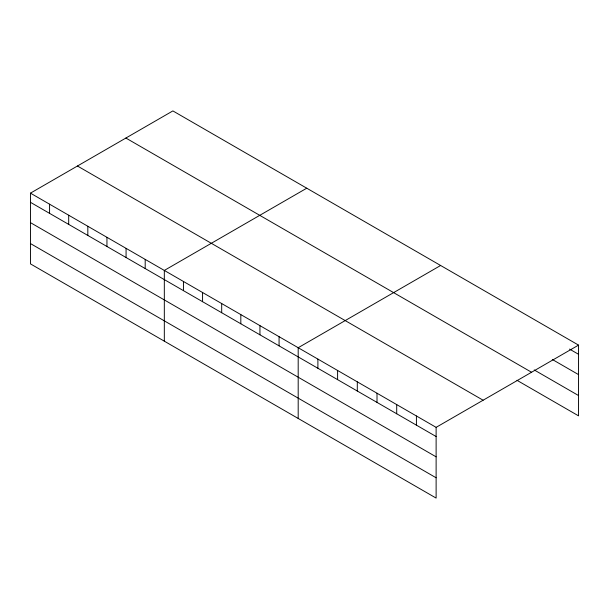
<?xml version="1.0" encoding="UTF-8"?>
<svg xmlns="http://www.w3.org/2000/svg" width="609" height="609" viewBox="0 0 609 609"><rect width="100%" height="100%" fill="white"/><g stroke="black" fill="none" stroke-linecap="round" stroke-linejoin="round"><path stroke-width="0.91" d="M30.45 193.144L436.12 427.351L436.12 498.086L30.45 263.88L30.45 193.144L172.88 110.914L578.55 345.12L578.55 415.856L516.972 380.305M306.753 188.204L164.323 270.434L164.323 341.169M440.619 265.486L298.189 347.724L298.189 418.459M436.12 427.351L578.55 345.12M569.522 349.086L578.55 354.293M552.279 359.447L578.55 374.611M534.215 369.945L578.55 395.546M125.88 138.045L531.55 372.259M77.45 166.006L483.12 400.22M30.45 202.317L436.12 436.531M30.45 222.635L436.12 456.841M30.45 243.562L436.12 477.776M416.411 415.977L416.411 425.151M396.71 404.604L396.71 413.777M377.009 393.224L377.009 402.404M357.3 381.851L357.3 391.024M337.599 370.478L337.599 379.651M317.898 359.097L317.898 368.27M279.067 336.678L279.067 345.859M259.944 325.64L259.944 334.813M240.821 314.594L240.821 323.775M221.691 303.556L221.691 312.729M202.569 292.518L202.569 301.691M183.446 281.472L183.446 290.653M145.193 259.388L145.193 268.569M126.071 248.35L126.071 257.523M106.948 237.312L106.948 246.485M87.825 226.266L87.825 235.439M68.695 215.228L68.695 224.401M49.573 204.182L49.573 213.363"/></g></svg>
